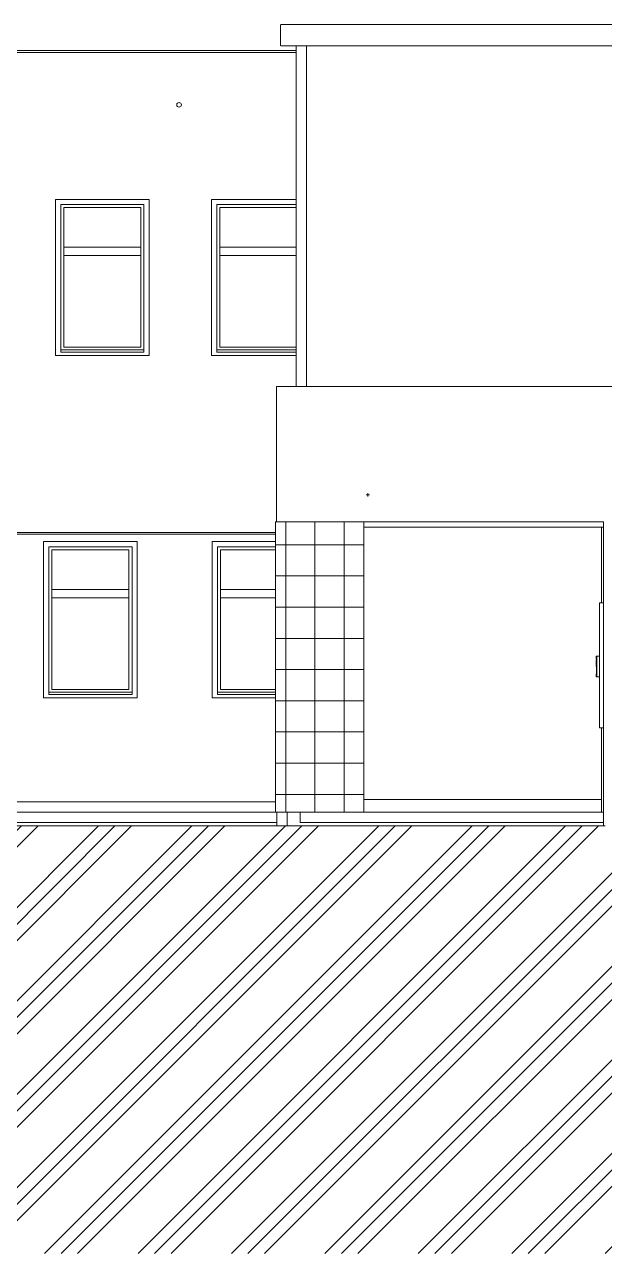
# Model space of a CAD drawing. Header units: millimetres. Extents: x -4051 to 472247, y -45352 to 20466.
# Drawn here: x 190598 to 196171, y -2012 to 9800 of the extents above; entities that cross this region are included whole.
import ezdxf

# ---------------------------------------------------------------- set-up
doc = ezdxf.new("R2010")
doc.units = ezdxf.units.MM
for name, color, linetype, lineweight in [('A-DETL-GENF', 92, 'Continuous', 9), ('A-DETL-THIN', 151, 'Continuous', 9), ('A-FLOR', 192, 'Continuous', 9), ('A-GENM', 13, 'Continuous', 9), ('A-GLAZ', 151, 'Continuous', 9), ('A-GLAZ-CWMG', 51, 'Continuous', 9), ('A-ROOF', 132, 'Continuous', 9), ('A-ROOF-OTLN', 132, 'Continuous', 9), ('A-WALL', 113, 'Continuous', 9), ('E-POWR-CNDT', 130, 'Continuous', 9), ('E-POWR-CNTR', 130, 'Continuous', 9), ('E-POWR-DROP', 130, 'Continuous', 9), ('Q-SPCQ', 91, 'Continuous', 9), ('S-COLS', 52, 'Continuous', 9)]:
    doc.layers.add(name, color=color, linetype=linetype, lineweight=lineweight)

# ---------------------------------------------------------------- blocks, each defined once
blk = doc.blocks.new('Betonový čtvercový sloup - 850 x 850-1550239-S-Bourání')
at = {"layer": 'S-COLS'}
h = blk.add_hatch(dxfattribs=at)
h.set_pattern_fill('FP_4', color=256, style=0, pattern_type=2)
h.set_pattern_definition([(0, (-29771.58, 0), (0, 300), []), (90, (-29771.58, 0), (-280, 2e-14), [])])
h.paths.add_polyline_path([(-29468, 2230), (-28737, 2230), (-28737, 5020), (-29587, 5020), (-29587, 2230)])
for p, q in [((-29587, 2230), (-29587, 5020)), ((-29577, 5020), (-29587, 5020)), ((-28737, 5020), (-28737, 2230)), ((-28737, 2230), (-29587, 2230))]:
    blk.add_line(p, q, dxfattribs=at)
blk = doc.blocks.new('OKNO_1k_nadsvetlik - OKNO_1k_nadsvetlik_900 x 1500-1969459-S-Bourání')
at = {"layer": 'A-GLAZ'}
for p, q in [((-29587, 4830), (-30195, 4830)), ((-30195, 4830), (-30195, 3330)), ((-30145, 3382), (-30145, 4780)), ((-30145, 4780), (-29587, 4780)), ((-30115, 3410), (-30115, 4750)), ((-30115, 4750), (-29587, 4750)), ((-30115, 4370), (-29587, 4370)), ((-30115, 4370), (-30115, 4290)), ((-29587, 4290), (-30115, 4290)), ((-30195, 3330), (-29587, 3330)), ((-29587, 3410), (-30115, 3410))]:
    blk.add_line(p, q, dxfattribs=at)
blk = doc.blocks.new('parapet_ext - parapet_ext-1802001-S-Bourání')
at = {"layer": 'Q-SPCQ'}
for p, q in [((-30145, 3360), (-30145, 3382)), ((-29587, 3382), (-30145, 3382)), ((-29587, 3360), (-30145, 3360))]:
    blk.add_line(p, q, dxfattribs=at)
blk = doc.blocks.new('OKNO_1k_nadsvetlik - OKNO_1k_nadsvetlik_900 x 1500-V42-S-Bourání')
at = {"layer": 'A-GLAZ'}
for p, q in [((-30915, 4830), (-31815, 4830)), ((-31815, 4830), (-31815, 3330)), ((-31765, 3382), (-31765, 4780)), ((-31765, 4780), (-30965, 4780)), ((-31735, 3410), (-31735, 4750)), ((-31735, 4750), (-30995, 4750)), ((-30995, 4750), (-30995, 3410)), ((-30965, 3382), (-30965, 4780)), ((-30915, 3330), (-30915, 4830)), ((-31735, 4370), (-30995, 4370)), ((-31735, 4370), (-31735, 4290)), ((-30995, 4290), (-31735, 4290)), ((-30995, 4290), (-30995, 4370)), ((-31815, 3330), (-30915, 3330)), ((-30995, 3410), (-31735, 3410))]:
    blk.add_line(p, q, dxfattribs=at)
blk = doc.blocks.new('parapet_ext - parapet_ext-V43-S-Bourání')
at = {"layer": 'Q-SPCQ'}
for p, q in [((-31765, 3360), (-31765, 3382)), ((-30965, 3382), (-31765, 3382)), ((-30965, 3360), (-31765, 3360)), ((-30965, 3382), (-30965, 3360))]:
    blk.add_line(p, q, dxfattribs=at)
blk = doc.blocks.new('OKNO_1k_nadsvetlik - OKNO_1k_nadsvetlik_900 x 1500-1969499-S-Bourání')
at = {"layer": 'A-GLAZ'}
for p, q in [((-30201, 8120), (-30201, 6620)), ((-29388, 8120), (-30201, 8120)), ((-30151, 8070), (-29388, 8070)), ((-30151, 8070), (-30151, 6672)), ((-30121, 6700), (-30121, 8040)), ((-30121, 8040), (-29388, 8040)), ((-30121, 7660), (-29388, 7660)), ((-30121, 7660), (-30121, 7580)), ((-29388, 7580), (-30121, 7580)), ((-30201, 6620), (-29388, 6620)), ((-29388, 6700), (-30121, 6700))]:
    blk.add_line(p, q, dxfattribs=at)
blk = doc.blocks.new('parapet_ext - parapet_ext-1802020-S-Bourání')
at = {"layer": 'Q-SPCQ'}
for p, q in [((-30151, 6650), (-30151, 6672)), ((-29388, 6672), (-30151, 6672)), ((-29388, 6650), (-30151, 6650))]:
    blk.add_line(p, q, dxfattribs=at)
blk = doc.blocks.new('OKNO_1k_nadsvetlik - OKNO_1k_nadsvetlik_900 x 1500-V54-S-Bourání')
at = {"layer": 'A-GLAZ'}
for p, q in [((-40264, 8120), (-40264, 6620)), ((-39364, 8120), (-40264, 8120)), ((-40214, 8070), (-39414, 8070)), ((-40214, 8070), (-40214, 6672)), ((-40184, 6700), (-40184, 8040)), ((-40184, 8040), (-39444, 8040)), ((-39444, 8040), (-39444, 6700)), ((-39414, 8070), (-39414, 6672)), ((-39364, 6620), (-39364, 8120)), ((-40184, 7660), (-39444, 7660)), ((-40184, 7660), (-40184, 7580)), ((-39444, 7580), (-40184, 7580)), ((-39444, 7580), (-39444, 7660)), ((-40264, 6620), (-39364, 6620)), ((-39444, 6700), (-40184, 6700))]:
    blk.add_line(p, q, dxfattribs=at)
blk = doc.blocks.new('parapet_ext - parapet_ext-V55-S-Bourání')
at = {"layer": 'Q-SPCQ'}
for p, q in [((-40214, 6650), (-40214, 6672)), ((-39414, 6672), (-40214, 6672)), ((-39414, 6650), (-40214, 6650)), ((-39414, 6672), (-39414, 6650))]:
    blk.add_line(p, q, dxfattribs=at)
blk = doc.blocks.new('Rectangular Mullion - Rectangular Mullion-Loc wall 49 Bottom 120mm 02-2037200-S-Bourání')
at = {"layer": 'A-GLAZ-CWMG'}
for p, q in [((-28737, 2350), (-26452, 2350)), ((-26452, 2350), (-26452, 2230)), ((-28737, 2230), (-26452, 2230))]:
    blk.add_line(p, q, dxfattribs=at)
blk = doc.blocks.new('Rectangular Mullion - Rectangular Mullion-Loc wall 49 Bottom 120mm 02-1403605-S-Bourání')
at = {"layer": 'A-GLAZ-CWMG'}
for p, q in [((-26452, 4241), (-26452, 4970)), ((-26452, 2230), (-26452, 3041)), ((-26432, 2230), (-26452, 2230))]:
    blk.add_line(p, q, dxfattribs=at)
blk = doc.blocks.new('Informační tabule - Informační tabule-1630104-S-Bourání')
at = {"layer": 'A-GENM'}
for p, q in [((-26472, 3041), (-26472, 4241)), ((-26472, 4241), (-26432, 4241)), ((-26432, 3041), (-26472, 3041))]:
    blk.add_line(p, q, dxfattribs=at)
blk = doc.blocks.new('Nástěnný zvonek - Typ 1-1638298-S-Bourání')
at = {"layer": 'A-GENM'}
for p, q in [((-26504, 3730), (-26504, 3709)), ((-26498, 3730), (-26504, 3730)), ((-26500, 3709), (-26504, 3709)), ((-26504, 3704), (-26504, 3699)), ((-26504, 3704), (-26500, 3704)), ((-26500, 3699), (-26504, 3699)), ((-26504, 3694), (-26504, 3689)), ((-26504, 3694), (-26500, 3694)), ((-26500, 3689), (-26504, 3689)), ((-26504, 3684), (-26504, 3679)), ((-26504, 3684), (-26500, 3684)), ((-26500, 3679), (-26504, 3679)), ((-26504, 3674), (-26504, 3669)), ((-26504, 3674), (-26500, 3674)), ((-26500, 3669), (-26504, 3669)), ((-26504, 3664), (-26504, 3659)), ((-26504, 3664), (-26500, 3664)), ((-26501, 3704), (-26501, 3709)), ((-26501, 3694), (-26501, 3699)), ((-26501, 3684), (-26501, 3689)), ((-26501, 3674), (-26501, 3679)), ((-26501, 3664), (-26501, 3669)), ((-26500, 3709), (-26500, 3704)), ((-26500, 3699), (-26500, 3694)), ((-26500, 3689), (-26500, 3684)), ((-26500, 3679), (-26500, 3674)), ((-26500, 3669), (-26500, 3664)), ((-26498, 3730), (-26472, 3730)), ((-26498, 3530), (-26498, 3730)), ((-26500, 3659), (-26504, 3659)), ((-26504, 3654), (-26504, 3649)), ((-26504, 3654), (-26500, 3654)), ((-26500, 3649), (-26504, 3649)), ((-26504, 3644), (-26504, 3629)), ((-26504, 3644), (-26500, 3644)), ((-26500, 3629), (-26504, 3629)), ((-26504, 3559), (-26504, 3530)), ((-26504, 3559), (-26500, 3559)), ((-26501, 3654), (-26501, 3659)), ((-26501, 3644), (-26501, 3649)), ((-26501, 3559), (-26501, 3629)), ((-26500, 3659), (-26500, 3654)), ((-26500, 3649), (-26500, 3644)), ((-26500, 3629), (-26500, 3559)), ((-26504, 3530), (-26498, 3530)), ((-26472, 3530), (-26498, 3530))]:
    blk.add_line(p, q, dxfattribs=at)

msp = doc.modelspace()

# ---------------------------------------------------------------- hatches: boundary and pattern name
at = {"layer": 'A-DETL-GENF'}
h = msp.add_hatch(dxfattribs=at)
h.set_pattern_fill('FP_8', style=0, pattern_type=2)
h.set_pattern_definition([(45, (222596.16, 0), (-449.013, 449.013), []), (45, (222754.9, 0), (0, 898.0256), []), (45, (222437.4, 0), (0, 898.0256), [])])
h.paths.add_polyline_path([(168859, -2012), (226084, -2012), (226084, 2230), (212372, 2230), (212084, 2518), (206144, 2518), (205750, 2588), (201662, 2230), (196179, 2098), (189871, 2098), (188202, 1441), (174604, 1678), (169478, 1230), (168855, 870), (157199, 870), (157199, 1330), (138288, 758), (138288, 988), (134504, 988), (126173, 789), (126173, 589), (124073, 589), (124073, -2012), (165230, -2012)])
at = {"layer": 'E-POWR-DROP'}
msp.add_hatch(color=256, dxfattribs=at).paths.add_polyline_path([(193900, 5271), (193906, 5276), (193907, 5278), (193907, 5282), (193901, 5288), (193896, 5289), (193892, 5286), (193889, 5280), (193892, 5274), (193893, 5272), (193898, 5272)])

# ---------------------------------------------------------------- linework, layer by layer
at = {"layer": 'A-DETL-THIN'}
for p, q in [((192999, 2098), (189871, 2098)), ((196179, 2098), (192999, 2098))]:
    msp.add_line(p, q, dxfattribs=at)
at = {"layer": 'A-FLOR'}
for p, q in [((196164, 4970), (193859, 4970)), ((189494, 2330), (193009, 2330)), ((193023, 2130), (189494, 2130)), ((193248, 2230), (193248, 2130)), ((196164, 2130), (193248, 2130))]:
    msp.add_line(p, q, dxfattribs=at)
at = {"layer": 'A-ROOF', "color": 41}
msp.add_line((181083, 9550), (193208, 9550), dxfattribs=at)
at = {"layer": 'A-ROOF-OTLN'}
for p, q in [((193058, 9602), (193058, 9794)), ((211776, 9800), (193064, 9800)), ((193064, 9596), (212153, 9596))]:
    msp.add_line(p, q, dxfattribs=at)
for points, knots in [([(193058, 9794), (193058, 9794), (193058, 9795), (193058, 9796), (193059, 9797), (193059, 9797), (193059, 9798), (193060, 9798), (193060, 9799), (193061, 9799), (193061, 9799), (193061, 9799), (193062, 9800), (193062, 9800), (193063, 9800), (193063, 9800), (193063, 9800), (193064, 9800), (193064, 9800)], [0, 0, 0, 0, 0.125, 0.1875, 0.25, 0.3125, 0.34375, 0.375, 0.4375, 0.5, 0.53125, 0.5625, 0.59375, 0.625, 0.65625, 0.6875, 0.71875, 0.75, 0.75, 0.75, 0.75]), ([(193064, 9596), (193064, 9596), (193063, 9596), (193063, 9596), (193063, 9596), (193062, 9596), (193062, 9596), (193061, 9596), (193061, 9596), (193061, 9596), (193060, 9597), (193060, 9597), (193060, 9597), (193059, 9598), (193059, 9598), (193059, 9599), (193058, 9599), (193058, 9600), (193058, 9601), (193058, 9602)], [0.3333333, 0.3333333, 0.3333333, 0.3333333, 0.3611111, 0.3888889, 0.4166667, 0.4444444, 0.4722222, 0.5, 0.5277778, 0.5555556, 0.5833333, 0.6111111, 0.6666667, 0.6944444, 0.7222222, 0.7777778, 0.8333333, 0.8888889, 1, 1, 1, 1])]:
    msp.add_open_spline(points, degree=3, knots=knots, dxfattribs=at)
at = {"layer": 'A-WALL'}
for p, q in [((193208, 6320), (193208, 9596)), ((193308, 9596), (193308, 6320)), ((193208, 9530), (181083, 9530)), ((201693, 6320), (193019, 6320)), ((193019, 6320), (193019, 5020)), ((193019, 5020), (196164, 5020)), ((196164, 5020), (196164, 2098)), ((189759, 2230), (193009, 2230)), ((193023, 2098), (193023, 2230)), ((193123, 2230), (193123, 2098))]:
    msp.add_line(p, q, dxfattribs=at)
for start, end in [(0, 180), (180, 0)]:
    msp.add_arc((192083, 9028), 22, start, end, dxfattribs=at)
at = {"layer": 'E-POWR-CNDT'}
for p, q in [((193009, 4919), (189858, 4919)), ((189858, 4901), (193009, 4901))]:
    msp.add_line(p, q, dxfattribs=at)
at = {"layer": 'E-POWR-CNTR'}
for p, q in [((193882, 5280), (193914, 5280)), ((193898, 5264), (193898, 5296))]:
    msp.add_line(p, q, dxfattribs=at)

# ---------------------------------------------------------------- block references
at = {"layer": 'A-GENM'}
for name in ['Informační tabule - Informační tabule-1630104-S-Bourání', 'Nástěnný zvonek - Typ 1-1638298-S-Bourání']:
    msp.add_blockref(name, (222596, 0), dxfattribs=at)
at = {"layer": 'A-GLAZ'}
for name, p in [('OKNO_1k_nadsvetlik - OKNO_1k_nadsvetlik_900 x 1500-V54-S-Bourání', (231159, 0)), ('OKNO_1k_nadsvetlik - OKNO_1k_nadsvetlik_900 x 1500-1969499-S-Bourání', (222596, 0)), ('OKNO_1k_nadsvetlik - OKNO_1k_nadsvetlik_900 x 1500-V42-S-Bourání', (222596, 0)), ('OKNO_1k_nadsvetlik - OKNO_1k_nadsvetlik_900 x 1500-1969459-S-Bourání', (222596, 0))]:
    msp.add_blockref(name, p, dxfattribs=at)
at = {"layer": 'A-GLAZ-CWMG'}
for name in ['Rectangular Mullion - Rectangular Mullion-Loc wall 49 Bottom 120mm 02-1403605-S-Bourání', 'Rectangular Mullion - Rectangular Mullion-Loc wall 49 Bottom 120mm 02-2037200-S-Bourání']:
    msp.add_blockref(name, (222596, 0), dxfattribs=at)
at = {"layer": 'Q-SPCQ'}
for name, p in [('parapet_ext - parapet_ext-V55-S-Bourání', (231159, 0)), ('parapet_ext - parapet_ext-1802020-S-Bourání', (222596, 0)), ('parapet_ext - parapet_ext-V43-S-Bourání', (222596, 0)), ('parapet_ext - parapet_ext-1802001-S-Bourání', (222596, 0))]:
    msp.add_blockref(name, p, dxfattribs=at)
at = {"layer": 'S-COLS'}
msp.add_blockref('Betonový čtvercový sloup - 850 x 850-1550239-S-Bourání', (222596, 0), dxfattribs=at)

doc.saveas('drawing.dxf')
